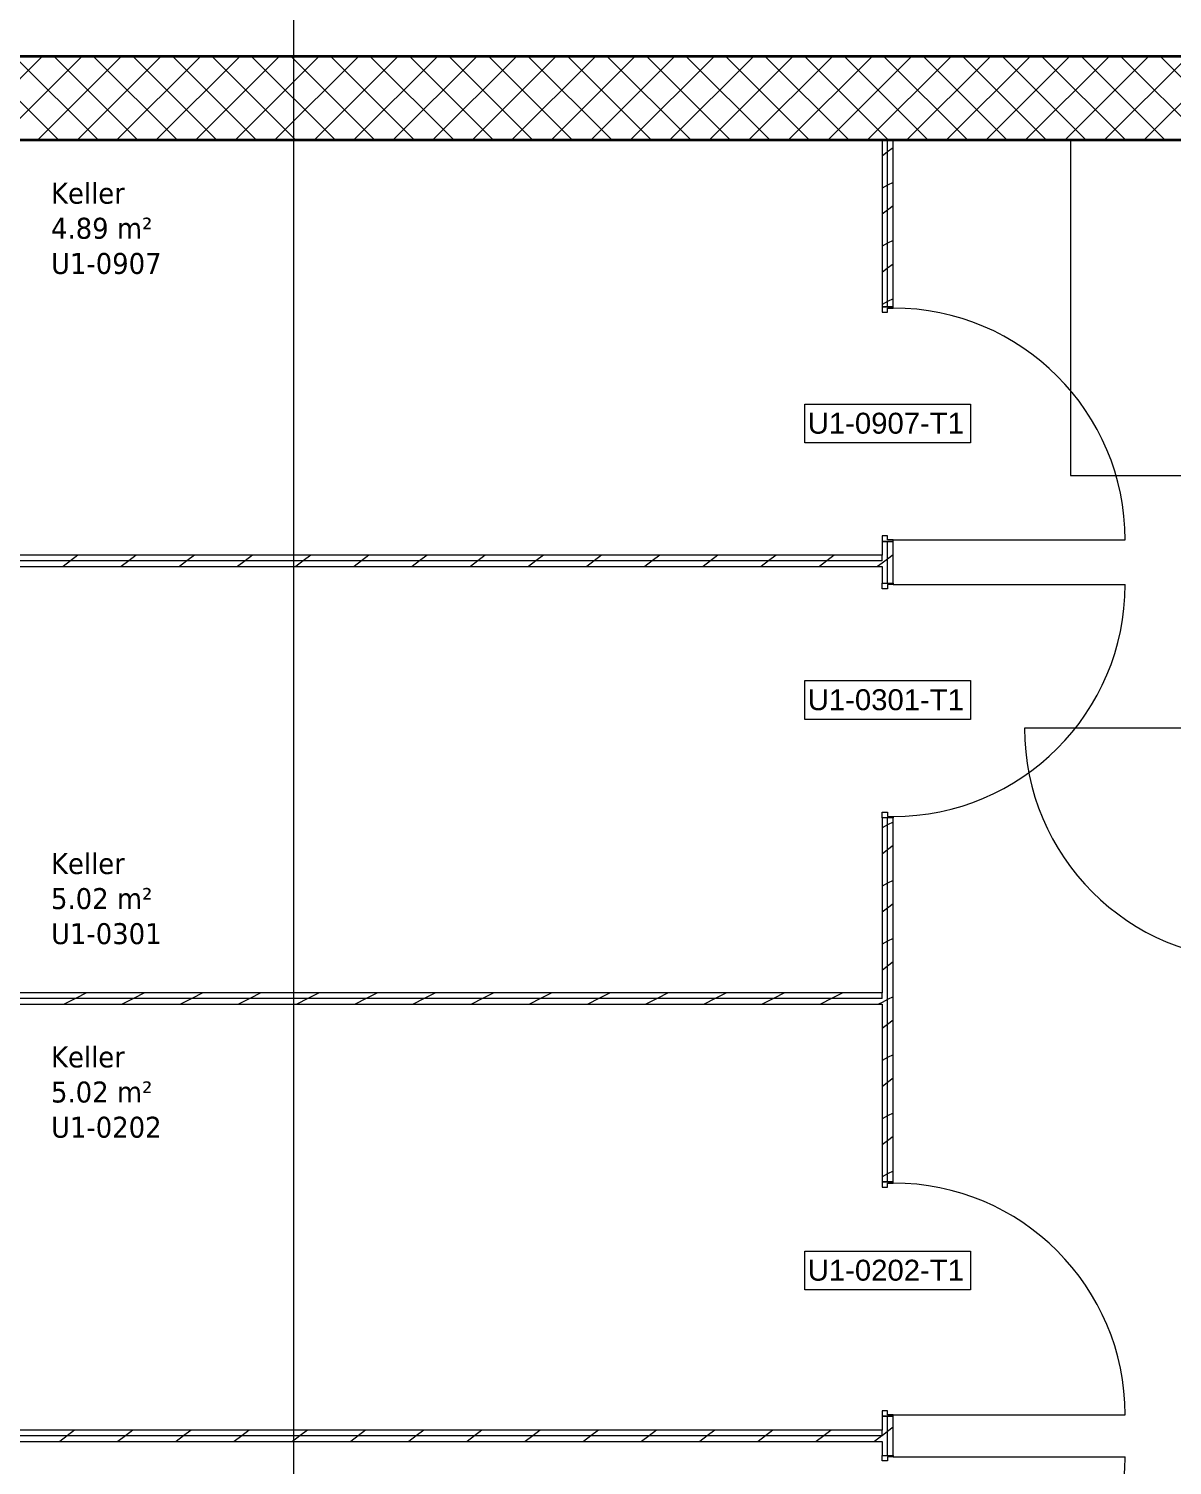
# Model space of a CAD drawing. Extents: x -1907 to 937, y -179 to 966.
# Drawn here: x -901.5 to -819.7, y 766.9 to 869.7 of the extents above; entities that cross this region are included whole.
import ezdxf
from ezdxf.lldxf.tags import DXFTag

# ---------------------------------------------------------------- set-up
doc = ezdxf.new("R2010")
doc.units = 0
doc.layers.get('0').update_dxf_attribs({"lineweight": 13})
for name, color, linetype, lineweight in [('A-AREA-____-IDEN', 7, 'Continuous', 5), ('A-DETL-GENF-HDLN', 7, '_Verdeckte Linien_', 9), ('A-DOOR-____-IDEN', 7, 'Continuous', 5), ('A-DOOR-FRAM-MCUT', 7, 'Continuous', 9), ('A-DOOR-OPNG-OTLN', 7, 'Continuous', 9), ('A-WALL-____-MCUT', 7, 'Continuous', 35), ('A-WALL-____-PATT', 7, 'Continuous', 35), ('A-WALL-FNSH-MCUT', 7, 'Continuous', 35), ('S-GRID-____-OTLN', 7, 'Continuous', 5)]:
    doc.layers.add(name, color=color, linetype=linetype, lineweight=lineweight)
doc.styles.get("Standard").update_dxf_attribs({"font": 'arial.ttf'})
tags = doc.linetypes.add('_Rasterlinie_', pattern=[0.375, 0.2, -0.05, 0.075, -0.05]).pattern_tags.tags
tags[10:11] = [DXFTag(74, 4), DXFTag(75, 0), DXFTag(340, '0'), DXFTag(46, 1.0), DXFTag(50, 0.0), DXFTag(44, 0.0), DXFTag(45, 0.0)]
tags[8:9] = [DXFTag(74, 4), DXFTag(75, 0), DXFTag(340, '0'), DXFTag(46, 1.0), DXFTag(50, 0.0), DXFTag(44, 0.0), DXFTag(45, 0.0)]
tags[6:7] = [DXFTag(74, 4), DXFTag(75, 0), DXFTag(340, '0'), DXFTag(46, 1.0), DXFTag(50, 0.0), DXFTag(44, 0.0), DXFTag(45, 0.0)]
tags[4:5] = [DXFTag(74, 4), DXFTag(75, 0), DXFTag(340, '0'), DXFTag(46, 1.0), DXFTag(50, 0.0), DXFTag(44, 0.0), DXFTag(45, 0.0)]
tags = doc.linetypes.add('_Verdeckte Linien_', pattern=[0.15, 0.1, -0.05]).pattern_tags.tags
tags[6:7] = [DXFTag(74, 4), DXFTag(75, 0), DXFTag(340, '0'), DXFTag(46, 1.0), DXFTag(50, 0.0), DXFTag(44, 0.0), DXFTag(45, 0.0)]
tags[4:5] = [DXFTag(74, 4), DXFTag(75, 0), DXFTag(340, '0'), DXFTag(46, 1.0), DXFTag(50, 0.0), DXFTag(44, 0.0), DXFTag(45, 0.0)]

# ---------------------------------------------------------------- blocks, each defined once
blk = doc.blocks.new('Referenz-A0UJ2810XE', base_point=(-1920.13, -159.41))
at = {"layer": 'A-DETL-GENF-HDLN', "color": 0, "linetype": '_Verdeckte Linien_', "ltscale": 0.13}
for p, q in [((-813.96, 861.75), (-826.96, 861.75)), ((-826.96, 861.75), (-826.96, 837.75)), ((-826.96, 837.75), (-794.96, 837.75))]:
    blk.add_line(p, q, dxfattribs=at)
at = {"layer": 'A-DOOR-____-IDEN', "color": 0, "linetype": 'Continuous', "ltscale": 0.13}
for p, q in [((-845.98, 842.86), (-834.14, 842.86)), ((-845.98, 840.08), (-845.98, 842.86)), ((-834.14, 842.86), (-834.14, 840.08)), ((-834.14, 840.08), (-845.98, 840.08)), ((-845.98, 823.06), (-834.14, 823.06)), ((-845.98, 820.28), (-845.98, 823.06)), ((-834.14, 823.06), (-834.14, 820.28)), ((-834.14, 820.28), (-845.98, 820.28)), ((-845.98, 782.21), (-834.14, 782.21)), ((-845.98, 779.43), (-845.98, 782.21)), ((-834.14, 782.21), (-834.14, 779.43)), ((-834.14, 779.43), (-845.98, 779.43))]:
    blk.add_line(p, q, dxfattribs=at)
at = {"layer": 'A-DOOR-FRAM-MCUT', "color": 0, "linetype": 'Continuous', "ltscale": 0.13}
for p, q in [((-839.66, 849.83), (-840.46, 849.83)), ((-840.46, 849.83), (-840.46, 849.43)), ((-840.06, 849.43), (-840.06, 849.73)), ((-840.06, 849.73), (-839.66, 849.73)), ((-839.66, 849.73), (-839.66, 849.83)), ((-840.46, 849.43), (-840.06, 849.43)), ((-840.06, 833.43), (-840.46, 833.43)), ((-840.46, 833.43), (-840.46, 833.03)), ((-840.06, 833.13), (-840.06, 833.43)), ((-840.46, 833.03), (-839.66, 833.03)), ((-839.66, 833.13), (-840.06, 833.13)), ((-839.66, 833.03), (-839.66, 833.13)), ((-840.46, 830.03), (-839.66, 830.03)), ((-840.46, 829.63), (-840.46, 830.03)), ((-840.06, 829.63), (-840.46, 829.63)), ((-840.06, 829.93), (-840.06, 829.63)), ((-839.66, 829.93), (-840.06, 829.93)), ((-839.66, 830.03), (-839.66, 829.93)), ((-840.46, 813.63), (-840.06, 813.63)), ((-840.46, 813.23), (-840.46, 813.63)), ((-839.66, 813.23), (-840.46, 813.23)), ((-840.06, 813.63), (-840.06, 813.33)), ((-840.06, 813.33), (-839.66, 813.33)), ((-839.66, 813.33), (-839.66, 813.23)), ((-839.66, 787.18), (-840.46, 787.18)), ((-840.46, 787.18), (-840.46, 786.78)), ((-840.06, 786.78), (-840.06, 787.08)), ((-840.06, 787.08), (-839.66, 787.08)), ((-839.66, 787.08), (-839.66, 787.18)), ((-840.46, 786.78), (-840.06, 786.78)), ((-840.06, 770.78), (-840.46, 770.78)), ((-840.46, 770.78), (-840.46, 770.38)), ((-840.06, 770.48), (-840.06, 770.78)), ((-839.66, 770.48), (-840.06, 770.48)), ((-839.66, 770.38), (-839.66, 770.48)), ((-840.46, 770.38), (-839.66, 770.38)), ((-840.46, 767.58), (-839.66, 767.58)), ((-840.46, 767.18), (-840.46, 767.58)), ((-840.06, 767.48), (-840.06, 767.18)), ((-839.66, 767.48), (-840.06, 767.48)), ((-839.66, 767.58), (-839.66, 767.48)), ((-840.06, 767.18), (-840.46, 767.18))]:
    blk.add_line(p, q, dxfattribs=at)
at = {"layer": 'A-DOOR-OPNG-OTLN', "color": 0, "linetype": 'Continuous', "ltscale": 0.13}
for p, q in [((-839.66, 833.13), (-823.06, 833.13)), ((-839.66, 829.93), (-823.06, 829.93)), ((-813.66, 819.65), (-830.26, 819.65)), ((-839.66, 770.48), (-823.06, 770.48)), ((-839.66, 767.48), (-823.06, 767.48))]:
    blk.add_line(p, q, dxfattribs=at)
for centre, major_axis in [((-839.66, 833.13), (16.6, 0)), ((-839.66, 829.93), (0, -16.6)), ((-813.66, 819.65), (-16.6, 0)), ((-839.66, 770.48), (16.6, 0)), ((-839.66, 767.48), (0, -16.6))]:
    blk.add_ellipse(centre, major_axis=major_axis, ratio=1, start_param=0, end_param=1.570796, dxfattribs=at)
at = {"layer": 'A-WALL-____-MCUT', "color": 0, "linetype": 'Continuous', "ltscale": 0.35}
for p, q in [((-648.86, 867.75), (-1658.42, 867.75)), ((-794.96, 861.75), (-906.26, 861.75))]:
    blk.add_line(p, q, dxfattribs=at)
at = {"layer": 'A-WALL-____-MCUT', "color": 0, "linetype": 'Continuous', "lineweight": 9, "ltscale": 0.13}
for p, q in [((-840.06, 849.83), (-840.06, 861.75)), ((-840.06, 830.03), (-840.06, 833.03)), ((-840.46, 831.63), (-906.26, 831.63)), ((-840.46, 831.63), (-840.46, 832.03)), ((-840.06, 787.18), (-840.06, 813.23)), ((-840.46, 800.3), (-906.26, 800.3)), ((-840.46, 800.3), (-840.46, 800.7)), ((-840.06, 767.58), (-840.06, 770.38)), ((-840.46, 768.98), (-906.26, 768.98)), ((-840.46, 768.98), (-840.46, 769.38))]:
    blk.add_line(p, q, dxfattribs=at)
at = {"layer": 'A-WALL-____-PATT', "color": 0, "linetype": 'Continuous', "lineweight": 9, "ltscale": 0.13}
for p, q in [((-906.58, 861.75), (-900.58, 867.75)), ((-899.39, 861.75), (-905.39, 867.75)), ((-903.75, 861.75), (-897.75, 867.75)), ((-896.56, 861.75), (-902.56, 867.75)), ((-900.92, 861.75), (-894.92, 867.75)), ((-893.73, 861.75), (-899.73, 867.75)), ((-898.09, 861.75), (-892.09, 867.75)), ((-890.9, 861.75), (-896.9, 867.75)), ((-895.26, 861.75), (-889.26, 867.75)), ((-888.07, 861.75), (-894.07, 867.75)), ((-892.44, 861.75), (-886.44, 867.75)), ((-885.24, 861.75), (-891.24, 867.75)), ((-889.61, 861.75), (-883.61, 867.75)), ((-882.42, 861.75), (-888.42, 867.75)), ((-886.78, 861.75), (-880.78, 867.75)), ((-879.59, 861.75), (-885.59, 867.75)), ((-883.95, 861.75), (-877.95, 867.75)), ((-876.76, 861.75), (-882.76, 867.75)), ((-881.12, 861.75), (-875.12, 867.75)), ((-873.93, 861.75), (-879.93, 867.75)), ((-878.29, 861.75), (-872.29, 867.75)), ((-871.1, 861.75), (-877.1, 867.75)), ((-875.47, 861.75), (-869.47, 867.75)), ((-868.27, 861.75), (-874.27, 867.75)), ((-872.64, 861.75), (-866.64, 867.75)), ((-865.45, 861.75), (-871.45, 867.75)), ((-869.81, 861.75), (-863.81, 867.75)), ((-862.62, 861.75), (-868.62, 867.75)), ((-866.98, 861.75), (-860.98, 867.75)), ((-859.79, 861.75), (-865.79, 867.75)), ((-864.15, 861.75), (-858.15, 867.75)), ((-856.96, 861.75), (-862.96, 867.75)), ((-861.32, 861.75), (-855.32, 867.75)), ((-854.13, 861.75), (-860.13, 867.75)), ((-858.49, 861.75), (-852.49, 867.75)), ((-851.3, 861.75), (-857.3, 867.75)), ((-855.67, 861.75), (-849.67, 867.75)), ((-848.48, 861.75), (-854.48, 867.75)), ((-852.84, 861.75), (-846.84, 867.75)), ((-845.65, 861.75), (-851.65, 867.75)), ((-850.01, 861.75), (-844.01, 867.75)), ((-842.82, 861.75), (-848.82, 867.75)), ((-847.18, 861.75), (-841.18, 867.75)), ((-839.99, 861.75), (-845.99, 867.75)), ((-844.35, 861.75), (-838.35, 867.75)), ((-837.16, 861.75), (-843.16, 867.75)), ((-841.52, 861.75), (-835.52, 867.75)), ((-834.33, 861.75), (-840.33, 867.75)), ((-838.7, 861.75), (-832.7, 867.75)), ((-831.5, 861.75), (-837.5, 867.75)), ((-835.87, 861.75), (-829.87, 867.75)), ((-828.68, 861.75), (-834.68, 867.75)), ((-833.04, 861.75), (-827.04, 867.75)), ((-825.85, 861.75), (-831.85, 867.75)), ((-830.21, 861.75), (-824.21, 867.75)), ((-823.02, 861.75), (-829.02, 867.75)), ((-827.38, 861.75), (-821.38, 867.75)), ((-820.19, 861.75), (-826.19, 867.75)), ((-824.55, 861.75), (-818.55, 867.75)), ((-817.36, 861.75), (-823.36, 867.75)), ((-821.73, 861.75), (-815.73, 867.75)), ((-814.53, 861.75), (-820.53, 867.75)), ((-839.66, 861.22), (-840.06, 860.92)), ((-840.06, 860.92), (-840.46, 860.62)), ((-840.06, 858.53), (-840.46, 858.33)), ((-839.66, 858.73), (-840.06, 858.53)), ((-839.66, 857.05), (-840.06, 856.75)), ((-840.06, 856.75), (-840.46, 856.45)), ((-840.06, 854.37), (-840.46, 854.17)), ((-839.66, 854.57), (-840.06, 854.37)), ((-839.66, 852.89), (-840.06, 852.59)), ((-840.06, 852.59), (-840.46, 852.29)), ((-840.06, 850.2), (-840.46, 850)), ((-839.66, 850.4), (-840.06, 850.2)), ((-898.56, 831.63), (-899.09, 831.23)), ((-898.02, 832.03), (-898.56, 831.63)), ((-894.39, 831.63), (-894.92, 831.23)), ((-893.86, 832.03), (-894.39, 831.63)), ((-890.23, 831.63), (-890.76, 831.23)), ((-889.69, 832.03), (-890.23, 831.63)), ((-886.06, 831.63), (-886.59, 831.23)), ((-885.53, 832.03), (-886.06, 831.63)), ((-881.9, 831.63), (-882.43, 831.23)), ((-881.36, 832.03), (-881.9, 831.63)), ((-877.73, 831.63), (-878.26, 831.23)), ((-877.2, 832.03), (-877.73, 831.63)), ((-873.57, 831.63), (-874.1, 831.23)), ((-873.03, 832.03), (-873.57, 831.63)), ((-869.4, 831.63), (-869.93, 831.23)), ((-868.87, 832.03), (-869.4, 831.63)), ((-865.24, 831.63), (-865.77, 831.23)), ((-864.7, 832.03), (-865.24, 831.63)), ((-861.07, 831.63), (-861.6, 831.23)), ((-860.54, 832.03), (-861.07, 831.63)), ((-856.91, 831.63), (-857.44, 831.23)), ((-856.37, 832.03), (-856.91, 831.63)), ((-852.74, 831.63), (-853.27, 831.23)), ((-852.21, 832.03), (-852.74, 831.63)), ((-848.58, 831.63), (-849.11, 831.23)), ((-848.04, 832.03), (-848.58, 831.63)), ((-844.41, 831.63), (-844.94, 831.23)), ((-843.88, 832.03), (-844.41, 831.63)), ((-840.46, 831.46), (-840.78, 831.23)), ((-840.06, 831.76), (-840.46, 831.46)), ((-839.66, 832.06), (-840.06, 831.76)), ((-840.06, 812.72), (-840.46, 812.52)), ((-839.66, 812.92), (-840.06, 812.72)), ((-840.06, 810.94), (-840.46, 810.64)), ((-839.66, 811.24), (-840.06, 810.94)), ((-840.06, 808.55), (-840.46, 808.35)), ((-839.66, 808.75), (-840.06, 808.55)), ((-840.06, 806.77), (-840.46, 806.47)), ((-839.66, 807.07), (-840.06, 806.77)), ((-839.66, 804.59), (-840.06, 804.39)), ((-840.06, 804.39), (-840.46, 804.19)), ((-840.06, 802.61), (-840.46, 802.31)), ((-839.66, 802.91), (-840.06, 802.61)), ((-898.21, 800.3), (-899.01, 799.9)), ((-897.41, 800.7), (-898.21, 800.3)), ((-894.05, 800.3), (-894.85, 799.9)), ((-893.25, 800.7), (-894.05, 800.3)), ((-889.88, 800.3), (-890.68, 799.9)), ((-889.08, 800.7), (-889.88, 800.3)), ((-885.72, 800.3), (-886.52, 799.9)), ((-884.92, 800.7), (-885.72, 800.3)), ((-881.56, 800.3), (-882.36, 799.9)), ((-880.76, 800.7), (-881.56, 800.3)), ((-877.39, 800.3), (-878.19, 799.9)), ((-876.59, 800.7), (-877.39, 800.3)), ((-873.23, 800.3), (-874.03, 799.9)), ((-872.43, 800.7), (-873.23, 800.3)), ((-869.06, 800.3), (-869.86, 799.9)), ((-868.26, 800.7), (-869.06, 800.3)), ((-864.9, 800.3), (-865.7, 799.9)), ((-864.1, 800.7), (-864.9, 800.3)), ((-860.73, 800.3), (-861.53, 799.9)), ((-859.93, 800.7), (-860.73, 800.3)), ((-856.57, 800.3), (-857.37, 799.9)), ((-855.77, 800.7), (-856.57, 800.3)), ((-852.4, 800.3), (-853.2, 799.9)), ((-851.6, 800.7), (-852.4, 800.3)), ((-848.24, 800.3), (-849.04, 799.9)), ((-847.44, 800.7), (-848.24, 800.3)), ((-844.07, 800.3), (-844.87, 799.9)), ((-843.27, 800.7), (-844.07, 800.3)), ((-839.66, 800.42), (-840.06, 800.22)), ((-840.46, 800.02), (-840.71, 799.9)), ((-840.06, 800.22), (-840.46, 800.02)), ((-840.06, 798.44), (-840.46, 798.14)), ((-839.66, 798.74), (-840.06, 798.44)), ((-839.66, 796.26), (-840.06, 796.06)), ((-840.06, 796.06), (-840.46, 795.86)), ((-840.06, 794.28), (-840.46, 793.98)), ((-839.66, 794.58), (-840.06, 794.28)), ((-839.66, 792.09), (-840.06, 791.89)), ((-840.06, 791.89), (-840.46, 791.69)), ((-840.06, 790.11), (-840.46, 789.81)), ((-839.66, 790.41), (-840.06, 790.11)), ((-840.06, 787.73), (-840.46, 787.53)), ((-839.66, 787.93), (-840.06, 787.73)), ((-839.66, 769.59), (-840.06, 769.29)), ((-898.79, 768.98), (-899.32, 768.58)), ((-898.26, 769.38), (-898.79, 768.98)), ((-894.62, 768.98), (-895.16, 768.58)), ((-894.09, 769.38), (-894.62, 768.98)), ((-890.46, 768.98), (-890.99, 768.58)), ((-889.93, 769.38), (-890.46, 768.98)), ((-886.29, 768.98), (-886.83, 768.58)), ((-885.76, 769.38), (-886.29, 768.98)), ((-882.13, 768.98), (-882.66, 768.58)), ((-881.6, 769.38), (-882.13, 768.98)), ((-877.96, 768.98), (-878.5, 768.58)), ((-877.43, 769.38), (-877.96, 768.98)), ((-873.8, 768.98), (-874.33, 768.58)), ((-873.27, 769.38), (-873.8, 768.98)), ((-869.63, 768.98), (-870.17, 768.58)), ((-869.1, 769.38), (-869.63, 768.98)), ((-865.47, 768.98), (-866, 768.58)), ((-864.94, 769.38), (-865.47, 768.98)), ((-861.3, 768.98), (-861.84, 768.58)), ((-860.77, 769.38), (-861.3, 768.98)), ((-857.14, 768.98), (-857.67, 768.58)), ((-856.61, 769.38), (-857.14, 768.98)), ((-852.97, 768.98), (-853.51, 768.58)), ((-852.44, 769.38), (-852.97, 768.98)), ((-848.81, 768.98), (-849.34, 768.58)), ((-848.28, 769.38), (-848.81, 768.98)), ((-844.64, 768.98), (-845.18, 768.58)), ((-844.11, 769.38), (-844.64, 768.98)), ((-840.48, 768.98), (-841.01, 768.58)), ((-840.46, 768.99), (-840.48, 768.98)), ((-840.06, 769.29), (-840.46, 768.99))]:
    blk.add_line(p, q, dxfattribs=at)
at = {"layer": 'A-WALL-FNSH-MCUT', "color": 0, "linetype": 'Continuous', "lineweight": 9, "ltscale": 0.13}
for p, q in [((-840.46, 861.75), (-840.46, 849.83)), ((-839.66, 849.83), (-839.66, 861.75)), ((-840.46, 849.83), (-839.66, 849.83)), ((-840.46, 833.03), (-840.46, 832.03)), ((-839.66, 833.03), (-840.46, 833.03)), ((-839.66, 830.03), (-839.66, 833.03)), ((-840.46, 832.03), (-906.26, 832.03)), ((-906.26, 831.23), (-840.46, 831.23)), ((-840.46, 831.23), (-840.46, 830.03)), ((-840.46, 830.03), (-839.66, 830.03)), ((-840.46, 813.23), (-840.46, 800.7)), ((-839.66, 813.23), (-840.46, 813.23)), ((-839.66, 787.18), (-839.66, 813.23)), ((-840.46, 800.7), (-906.26, 800.7)), ((-906.26, 799.9), (-840.46, 799.9)), ((-840.46, 799.9), (-840.46, 787.18)), ((-840.46, 787.18), (-839.66, 787.18)), ((-840.46, 770.38), (-840.46, 769.38)), ((-839.66, 770.38), (-840.46, 770.38)), ((-839.66, 767.58), (-839.66, 770.38)), ((-840.46, 769.38), (-906.26, 769.38)), ((-906.26, 768.58), (-840.46, 768.58)), ((-840.46, 768.58), (-840.46, 767.58)), ((-840.46, 767.58), (-839.66, 767.58))]:
    blk.add_line(p, q, dxfattribs=at)
at = {"layer": 'S-GRID-____-OTLN', "color": 0, "linetype": '_Rasterlinie_', "ltscale": 0.13}
blk.add_line((-882.56, 186.65), (-882.56, 950.47), dxfattribs=at)
at = {"layer": 'A-AREA-____-IDEN', "color": 0, "linetype": 'Continuous', "ltscale": 0.13, "char_height": 1.5, "attachment_point": 1}
for s, insert in [('{\\W0.9;\\fVerdana;Keller}', (-899.95, 858.71)), ('{\\W0.9;\\fVerdana;4.89 m²}', (-899.95, 856.2)), ('{\\W0.9;\\fVerdana;U1-0907}', (-899.95, 853.68)), ('{\\W0.9;\\fVerdana;Keller}', (-899.95, 810.71)), ('{\\W0.9;\\fVerdana;5.02 m²}', (-899.95, 808.2)), ('{\\W0.9;\\fVerdana;U1-0301}', (-899.95, 805.69)), ('{\\W0.9;\\fVerdana;Keller}', (-899.95, 796.86)), ('{\\W0.9;\\fVerdana;5.02 m²}', (-899.95, 794.35)), ('{\\W0.9;\\fVerdana;U1-0202}', (-899.95, 791.83))]:
    blk.add_mtext(s, dxfattribs=dict(at, insert=insert))
at = {"layer": 'A-DOOR-____-IDEN', "color": 0, "linetype": 'Continuous', "ltscale": 0.13, "char_height": 1.5, "attachment_point": 1}
for s, insert in [('{\\fArial;U1-0907-T1}', (-845.78, 842.24)), ('{\\fArial;U1-0301-T1}', (-845.78, 822.44)), ('{\\fArial;U1-0202-T1}', (-845.78, 781.59))]:
    blk.add_mtext(s, dxfattribs=dict(at, insert=insert))

msp = doc.modelspace()

# ---------------------------------------------------------------- block references
at = {"color": 9, "lineweight": 25, "ltscale": 0.25, "true_color": 0xc0c0c0}
msp.add_blockref('Referenz-A0UJ2810XE', (-1920.13, -159.41), dxfattribs=at)

doc.saveas('drawing.dxf')
